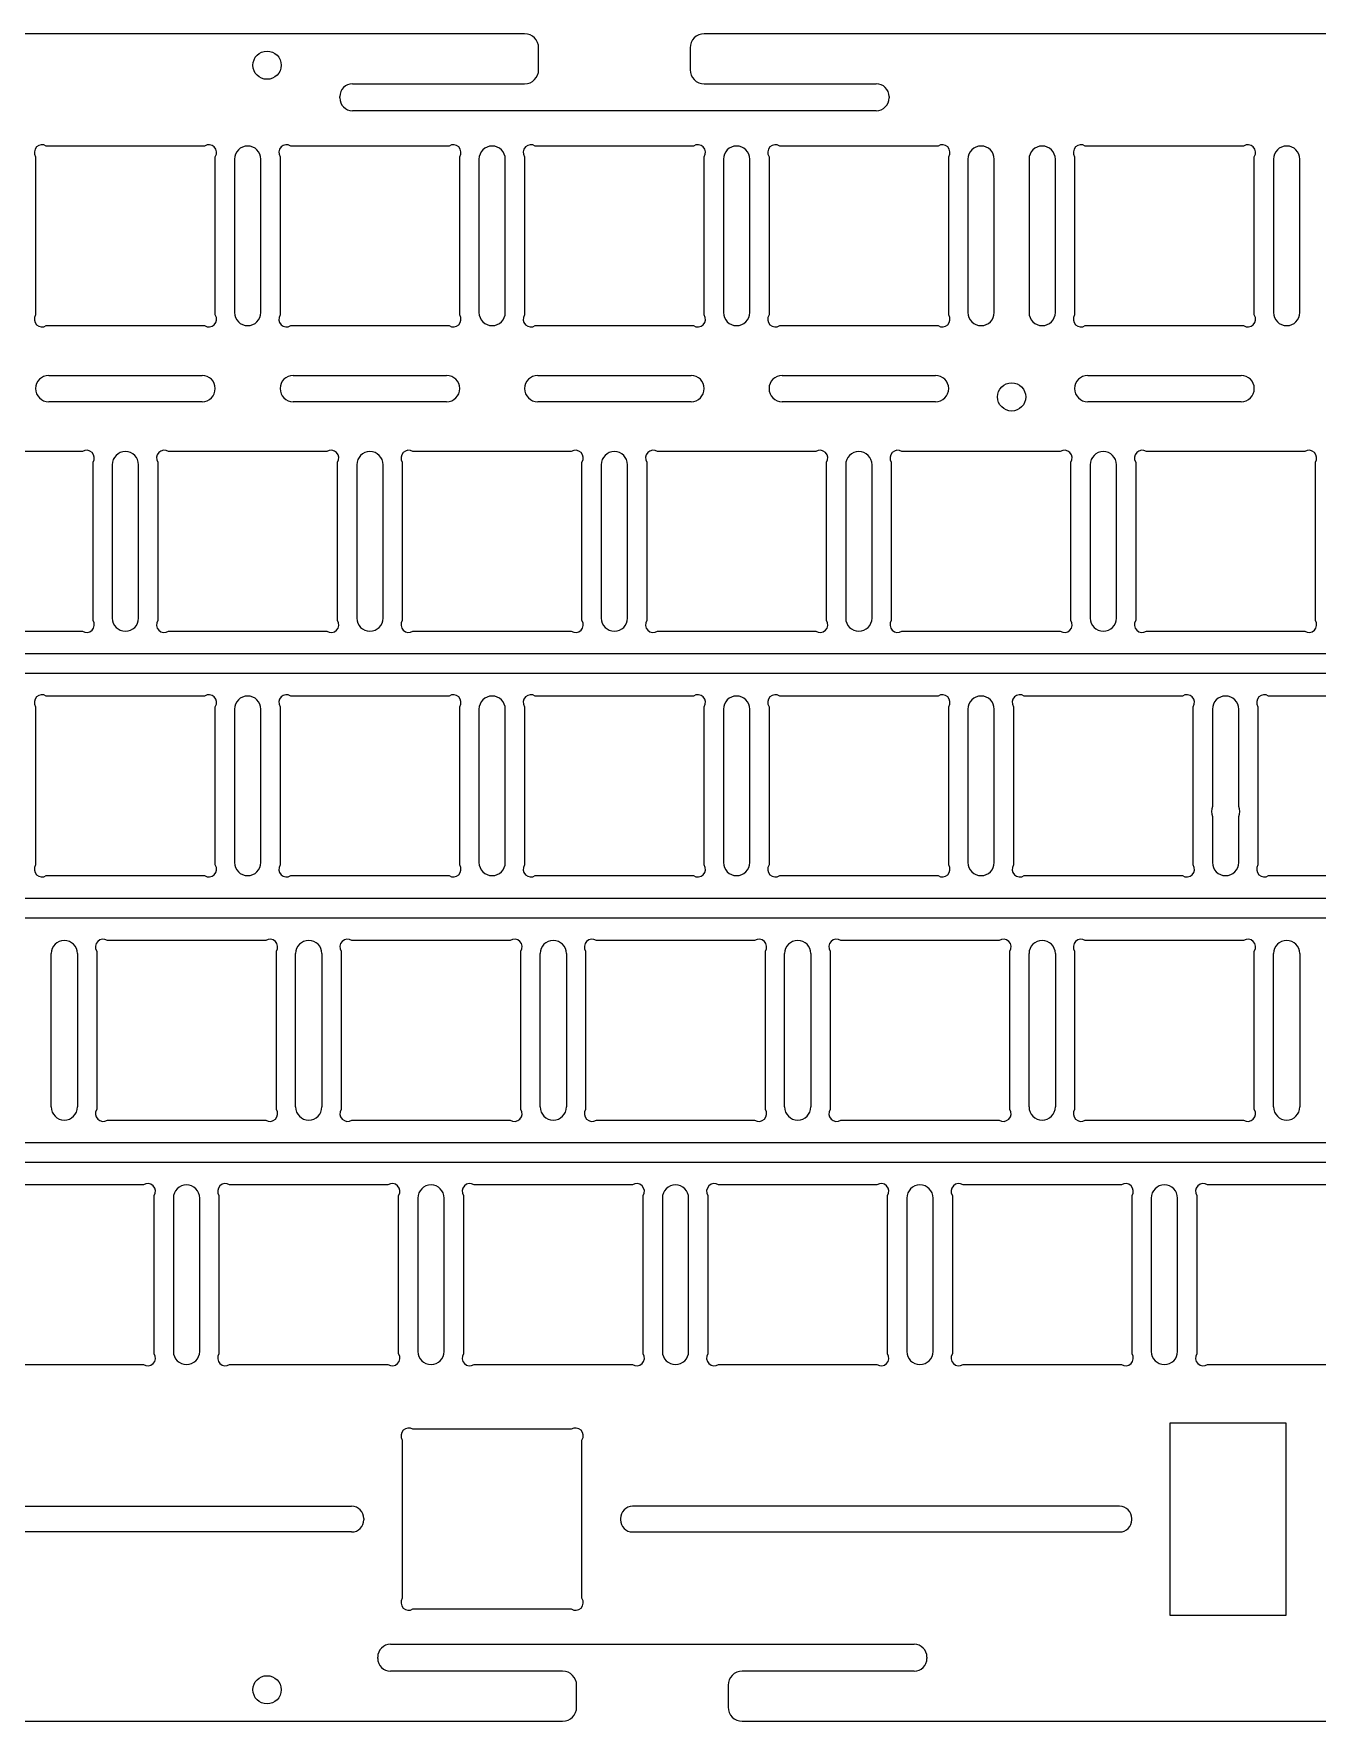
# Model space of a CAD drawing. Header units: millimetres. Extents: x 232 to 1078, y -277 to 130.
# Drawn here: x 351.7 to 451.7, y -277.2 to -145.7 of the extents above; entities that cross this region are included whole.
import ezdxf

# ---------------------------------------------------------------- set-up
doc = ezdxf.new("R2010")
doc.units = ezdxf.units.MM
doc.layers.add('40', color=7, linetype='Continuous')

msp = doc.modelspace()

# ---------------------------------------------------------------- linework, layer by layer
at = {"color": 0, "lineweight": -3}
for p, q in [((364.9639, -154.41492), (352.62723, -154.41492)), ((384.01356, -154.41492), (371.67688, -154.41492)), ((403.06321, -154.41492), (390.72653, -154.41492)), ((422.11286, -154.41492), (409.77619, -154.41492)), ((445.92493, -154.41492), (433.58825, -154.41492)), ((351.79557, -155.24658), (351.79557, -167.58326)), ((365.79557, -167.58326), (365.79557, -155.24658)), ((370.84522, -155.24658), (370.84522, -167.58326)), ((384.84522, -167.58326), (384.84522, -155.24658)), ((389.89487, -155.24658), (389.89487, -167.58326)), ((403.89487, -167.58326), (403.89487, -155.24658)), ((408.94452, -155.24658), (408.94452, -167.58326)), ((422.94452, -167.58326), (422.94452, -155.24658)), ((432.75659, -155.24658), (432.75659, -167.58326)), ((446.75659, -167.58326), (446.75659, -155.24658)), ((352.62723, -168.41492), (364.9639, -168.41492)), ((371.67688, -168.41492), (384.01356, -168.41492)), ((390.72653, -168.41492), (403.06321, -168.41492)), ((409.77619, -168.41492), (422.11286, -168.41492)), ((433.58825, -168.41492), (445.92493, -168.41492)), ((355.43823, -178.22679), (343.10155, -178.22679)), ((374.48773, -178.22679), (362.15106, -178.22679)), ((393.53838, -178.22679), (381.20171, -178.22679)), ((412.58804, -178.22679), (400.25136, -178.22679)), ((431.63769, -178.22679), (419.30101, -178.22679)), ((450.68734, -178.22679), (438.35066, -178.22679)), ((356.26989, -191.39512), (356.26989, -179.05845)), ((361.31939, -179.05845), (361.31939, -191.39512)), ((375.31939, -191.39512), (375.31939, -179.05845)), ((380.37005, -179.05845), (380.37005, -191.39512)), ((394.37005, -191.39512), (394.37005, -179.05845)), ((399.4197, -179.05845), (399.4197, -191.39512)), ((413.4197, -191.39512), (413.4197, -179.05845)), ((418.46935, -179.05845), (418.46935, -191.39512)), ((432.46935, -191.39512), (432.46935, -179.05845)), ((437.519, -179.05845), (437.519, -191.39512)), ((451.519, -191.39512), (451.519, -179.05845)), ((343.10155, -192.22679), (355.43823, -192.22679)), ((362.15106, -192.22679), (374.48773, -192.22679)), ((381.20171, -192.22679), (393.53838, -192.22679)), ((400.25136, -192.22679), (412.58804, -192.22679)), ((419.30101, -192.22679), (431.63769, -192.22679)), ((438.35066, -192.22679), (450.68734, -192.22679)), ((351.79557, -198.1081), (351.79557, -210.44478)), ((364.9639, -197.27644), (352.62723, -197.27644)), ((365.79557, -210.44478), (365.79557, -198.1081)), ((370.84522, -198.1081), (370.84522, -210.44478)), ((384.01356, -197.27644), (371.67688, -197.27644)), ((384.84522, -210.44478), (384.84522, -198.1081)), ((389.89487, -198.1081), (389.89487, -210.44478)), ((403.06321, -197.27644), (390.72653, -197.27644)), ((403.89487, -210.44478), (403.89487, -198.1081)), ((408.94452, -198.1081), (408.94452, -210.44478)), ((422.11286, -197.27644), (409.77619, -197.27644)), ((422.94452, -210.44478), (422.94452, -198.1081)), ((427.99418, -198.1081), (427.99418, -210.44478)), ((441.16251, -197.27644), (428.82584, -197.27644)), ((441.99418, -210.44478), (441.99418, -198.1081)), ((447.04383, -198.1081), (447.04383, -210.44478)), ((460.21217, -197.27644), (447.87549, -197.27644)), ((352.62723, -211.27644), (364.9639, -211.27644)), ((371.67688, -211.27644), (384.01356, -211.27644)), ((390.72653, -211.27644), (403.06321, -211.27644)), ((409.77619, -211.27644), (422.11286, -211.27644)), ((428.82584, -211.27644), (441.16251, -211.27644)), ((447.87549, -211.27644), (460.21217, -211.27644)), ((369.72632, -216.32609), (357.38964, -216.32609)), ((388.77597, -216.32609), (376.4393, -216.32609)), ((407.82562, -216.32609), (395.48895, -216.32609)), ((426.87527, -216.32609), (414.5386, -216.32609)), ((445.92493, -216.32609), (433.58825, -216.32609)), ((356.55798, -217.15775), (356.55798, -229.49443)), ((370.55798, -229.49443), (370.55798, -217.15775)), ((375.60763, -217.15775), (375.60763, -229.49443)), ((389.60763, -229.49443), (389.60763, -217.15775)), ((394.65728, -217.15775), (394.65728, -229.49443)), ((408.65728, -229.49443), (408.65728, -217.15775)), ((413.70694, -217.15775), (413.70694, -229.49443)), ((427.70694, -229.49443), (427.70694, -217.15775)), ((432.75659, -217.15775), (432.75659, -229.49443)), ((446.75659, -229.49443), (446.75659, -217.15775)), ((357.38964, -230.32609), (369.72632, -230.32609)), ((376.4393, -230.32609), (388.77597, -230.32609)), ((395.48895, -230.32609), (407.82562, -230.32609)), ((414.5386, -230.32609), (426.87527, -230.32609)), ((433.58825, -230.32609), (445.92493, -230.32609)), ((360.20149, -235.37584), (347.86482, -235.37584)), ((379.25114, -235.37584), (366.91447, -235.37584)), ((398.3008, -235.37584), (385.96412, -235.37584)), ((417.35045, -235.37584), (405.01377, -235.37584)), ((436.4001, -235.37584), (424.06343, -235.37584)), ((455.44975, -235.37584), (443.11308, -235.37584)), ((361.03315, -248.54418), (361.03315, -236.2075)), ((366.08281, -236.2075), (366.08281, -248.54418)), ((380.08281, -248.54418), (380.08281, -236.2075)), ((385.13246, -236.2075), (385.13246, -248.54418)), ((399.13246, -248.54418), (399.13246, -236.2075)), ((404.18211, -236.2075), (404.18211, -248.54418)), ((418.18211, -248.54418), (418.18211, -236.2075)), ((423.23176, -236.2075), (423.23176, -248.54418)), ((437.23176, -248.54418), (437.23176, -236.2075)), ((442.28141, -236.2075), (442.28141, -248.54418)), ((347.86482, -249.37584), (360.20149, -249.37584)), ((366.91447, -249.37584), (379.25114, -249.37584)), ((385.96412, -249.37584), (398.3008, -249.37584)), ((405.01377, -249.37584), (417.35045, -249.37584)), ((424.06343, -249.37584), (436.4001, -249.37584)), ((443.11308, -249.37584), (455.44975, -249.37584)), ((393.53838, -254.42544), (381.20171, -254.42544)), ((380.37005, -255.25711), (380.37005, -267.59378)), ((394.37005, -267.59378), (394.37005, -255.25711)), ((381.20171, -268.42544), (393.53838, -268.42544))]:
    msp.add_line(p, q, dxfattribs=at)
for centre, start, end in [((352.29557, -154.91492), 56.4426902, 213.5573098), ((365.29557, -154.91492), 326.4426902, 123.5573098), ((371.34522, -154.91492), 56.4426902, 213.5573098), ((384.34522, -154.91492), 326.4426902, 123.5573098), ((390.39487, -154.91492), 56.4426902, 213.5573098), ((403.39487, -154.91492), 326.4426902, 123.5573098), ((409.44452, -154.91492), 56.4426902, 213.5573098), ((422.44452, -154.91492), 326.4426902, 123.5573098), ((433.25659, -154.91492), 56.4426902, 213.5573098), ((446.25659, -154.91492), 326.4426902, 123.5573098), ((352.29557, -167.91492), 146.4426902, 303.5573098), ((365.29557, -167.91492), 236.4426902, 33.5573098), ((371.34522, -167.91492), 146.4426902, 303.5573098), ((384.34522, -167.91492), 236.4426902, 33.5573098), ((390.39487, -167.91492), 146.4426902, 303.5573098), ((403.39487, -167.91492), 236.4426902, 33.5573098), ((409.44452, -167.91492), 146.4426902, 303.5573098), ((422.44452, -167.91492), 236.4426902, 33.5573098), ((433.25659, -167.91492), 146.4426902, 303.5573098), ((446.25659, -167.91492), 236.4426902, 33.5573098), ((355.76989, -178.72679), 326.4426902, 123.5573098), ((361.81939, -178.72679), 56.4426902, 213.5573098), ((374.81939, -178.72679), 326.4426902, 123.5573098), ((380.87005, -178.72679), 56.4426902, 213.5573098), ((393.87005, -178.72679), 326.4426902, 123.5573098), ((399.9197, -178.72679), 56.4426902, 213.5573098), ((412.9197, -178.72679), 326.4426902, 123.5573098), ((418.96935, -178.72679), 56.4426902, 213.5573098), ((431.96935, -178.72679), 326.4426902, 123.5573098), ((438.019, -178.72679), 56.4426902, 213.5573098), ((451.019, -178.72679), 326.4426902, 123.5573098), ((355.76989, -191.72679), 236.4426902, 33.5573098), ((361.81939, -191.72679), 146.4426902, 303.5573098), ((374.81939, -191.72679), 236.4426902, 33.5573098), ((380.87005, -191.72679), 146.4426902, 303.5573098), ((393.87005, -191.72679), 236.4426902, 33.5573098), ((399.9197, -191.72679), 146.4426902, 303.5573098), ((412.9197, -191.72679), 236.4426902, 33.5573098), ((418.96935, -191.72679), 146.4426902, 303.5573098), ((431.96935, -191.72679), 236.4426902, 33.5573098), ((438.019, -191.72679), 146.4426902, 303.5573098), ((451.019, -191.72679), 236.4426902, 33.5573098), ((352.29557, -197.77644), 56.4426902, 213.5573098), ((365.29557, -197.77644), 326.4426902, 123.5573098), ((371.34522, -197.77644), 56.4426902, 213.5573098), ((384.34522, -197.77644), 326.4426902, 123.5573098), ((390.39487, -197.77644), 56.4426902, 213.5573098), ((403.39487, -197.77644), 326.4426902, 123.5573098), ((409.44452, -197.77644), 56.4426902, 213.5573098), ((422.44452, -197.77644), 326.4426902, 123.5573098), ((428.49418, -197.77644), 56.4426902, 213.5573098), ((441.49418, -197.77644), 326.4426902, 123.5573098), ((447.54383, -197.77644), 56.4426902, 213.5573098), ((352.29557, -210.77644), 146.4426902, 303.5573098), ((365.29557, -210.77644), 236.4426902, 33.5573098), ((371.34522, -210.77644), 146.4426902, 303.5573098), ((384.34522, -210.77644), 236.4426902, 33.5573098), ((390.39487, -210.77644), 146.4426902, 303.5573098), ((403.39487, -210.77644), 236.4426902, 33.5573098), ((409.44452, -210.77644), 146.4426902, 303.5573098), ((422.44452, -210.77644), 236.4426902, 33.5573098), ((428.49418, -210.77644), 146.4426902, 303.5573098), ((441.49418, -210.77644), 236.4426902, 33.5573098), ((447.54383, -210.77644), 146.4426902, 303.5573098), ((357.05798, -216.82609), 56.4426902, 213.5573098), ((370.05798, -216.82609), 326.4426902, 123.5573098), ((376.10763, -216.82609), 56.4426902, 213.5573098), ((389.10763, -216.82609), 326.4426902, 123.5573098), ((395.15728, -216.82609), 56.4426902, 213.5573098), ((408.15728, -216.82609), 326.4426902, 123.5573098), ((414.20694, -216.82609), 56.4426902, 213.5573098), ((427.20694, -216.82609), 326.4426902, 123.5573098), ((433.25659, -216.82609), 56.4426902, 213.5573098), ((446.25659, -216.82609), 326.4426902, 123.5573098), ((357.05798, -229.82609), 146.4426902, 303.5573098), ((370.05798, -229.82609), 236.4426902, 33.5573098), ((376.10763, -229.82609), 146.4426902, 303.5573098), ((389.10763, -229.82609), 236.4426902, 33.5573098), ((395.15728, -229.82609), 146.4426902, 303.5573098), ((408.15728, -229.82609), 236.4426902, 33.5573098), ((414.20694, -229.82609), 146.4426902, 303.5573098), ((427.20694, -229.82609), 236.4426902, 33.5573098), ((433.25659, -229.82609), 146.4426902, 303.5573098), ((446.25659, -229.82609), 236.4426902, 33.5573098), ((360.53315, -235.87584), 326.4426902, 123.5573098), ((366.58281, -235.87584), 56.4426902, 213.5573098), ((379.58281, -235.87584), 326.4426902, 123.5573098), ((385.63246, -235.87584), 56.4426902, 213.5573098), ((398.63246, -235.87584), 326.4426902, 123.5573098), ((404.68211, -235.87584), 56.4426902, 213.5573098), ((417.68211, -235.87584), 326.4426902, 123.5573098), ((423.73176, -235.87584), 56.4426902, 213.5573098), ((436.73176, -235.87584), 326.4426902, 123.5573098), ((442.78141, -235.87584), 56.4426902, 213.5573098), ((360.53315, -248.87584), 236.4426902, 33.5573098), ((366.58281, -248.87584), 146.4426902, 303.5573098), ((379.58281, -248.87584), 236.4426902, 33.5573098), ((385.63246, -248.87584), 146.4426902, 303.5573098), ((398.63246, -248.87584), 236.4426902, 33.5573098), ((404.68211, -248.87584), 146.4426902, 303.5573098), ((417.68211, -248.87584), 236.4426902, 33.5573098), ((423.73176, -248.87584), 146.4426902, 303.5573098), ((436.73176, -248.87584), 236.4426902, 33.5573098), ((442.78141, -248.87584), 146.4426902, 303.5573098), ((380.87005, -254.92544), 56.4426902, 213.5573098), ((393.87005, -254.92544), 326.4426902, 123.5573098), ((380.87005, -267.92544), 146.4426902, 303.5573098), ((393.87005, -267.92544), 236.4426902, 33.5573098)]:
    msp.add_arc(centre, 0.6, start, end, dxfattribs=at)
at = {"layer": '40', "color": 0, "linetype": 'Continuous', "lineweight": 18}
for p, q in [((389.895, -145.66533), (313.60884, -145.66533)), ((389.895, -145.66533), (313.60884, -145.66533)), ((480.18091, -145.66533), (403.89475, -145.66533)), ((480.18091, -145.66533), (403.89475, -145.66533)), ((390.99498, -148.46528), (390.99498, -146.76531)), ((390.99498, -148.46528), (390.99498, -146.76531)), ((402.79477, -146.76531), (402.79477, -148.46528)), ((402.79477, -146.76531), (402.79477, -148.46528)), ((376.49525, -149.56526), (389.895, -149.56526)), ((376.49525, -149.56526), (389.895, -149.56526)), ((403.89475, -149.56526), (417.2945, -149.56526)), ((403.89475, -149.56526), (417.2945, -149.56526)), ((375.49526, -150.66524), (375.49526, -150.56524)), ((375.49526, -150.66524), (375.49526, -150.56524)), ((418.29448, -150.56524), (418.29448, -150.66524)), ((418.29448, -150.56524), (418.29448, -150.66524)), ((417.2945, -151.66523), (376.49525, -151.66523)), ((417.2945, -151.66523), (376.49525, -151.66523)), ((367.29547, -155.44096), (367.29547, -167.38994)), ((367.29547, -155.44096), (367.29547, -167.38994)), ((369.34543, -167.38994), (369.34543, -155.44096)), ((369.34543, -167.38994), (369.34543, -155.44096)), ((386.34512, -155.44096), (386.34512, -167.38994)), ((386.34512, -155.44096), (386.34512, -167.38994)), ((388.39509, -167.38994), (388.39509, -155.44096)), ((388.39509, -167.38994), (388.39509, -155.44096)), ((405.39478, -155.44096), (405.39478, -167.38994)), ((405.39478, -155.44096), (405.39478, -167.38994)), ((407.44474, -167.38994), (407.44474, -155.44096)), ((407.44474, -167.38994), (407.44474, -155.44096)), ((424.44443, -155.44096), (424.44443, -167.38994)), ((424.44443, -155.44096), (424.44443, -167.38994)), ((426.49439, -167.38994), (426.49439, -155.44096)), ((426.49439, -167.38994), (426.49439, -155.44096)), ((429.20677, -155.44096), (429.20677, -167.38994)), ((429.20677, -155.44096), (429.20677, -167.38994)), ((431.25673, -167.38994), (431.25673, -155.44096)), ((431.25673, -167.38994), (431.25673, -155.44096)), ((448.25649, -155.44096), (448.25649, -167.38994)), ((448.25649, -155.44096), (448.25649, -167.38994)), ((450.30646, -167.38994), (450.30646, -155.44096)), ((450.30646, -167.38994), (450.30646, -155.44096)), ((352.82109, -172.29565), (364.77007, -172.29565)), ((352.82109, -172.29565), (364.77007, -172.29565)), ((371.87074, -172.29565), (383.81972, -172.29565)), ((371.87074, -172.29565), (383.81972, -172.29565)), ((390.92039, -172.29565), (402.86937, -172.29565)), ((390.92039, -172.29565), (402.86937, -172.29565)), ((409.97004, -172.29565), (421.91902, -172.29565)), ((409.97004, -172.29565), (421.91902, -172.29565)), ((433.78211, -172.29565), (445.73109, -172.29565)), ((433.78211, -172.29565), (445.73109, -172.29565)), ((364.77007, -174.34561), (352.82109, -174.34561)), ((364.77007, -174.34561), (352.82109, -174.34561)), ((383.81972, -174.34561), (371.87074, -174.34561)), ((383.81972, -174.34561), (371.87074, -174.34561)), ((402.86937, -174.34561), (390.92039, -174.34561)), ((402.86937, -174.34561), (390.92039, -174.34561)), ((421.91902, -174.34561), (409.97004, -174.34561)), ((421.91902, -174.34561), (409.97004, -174.34561)), ((445.73109, -174.34561), (433.78211, -174.34561)), ((445.73109, -174.34561), (433.78211, -174.34561)), ((357.7707, -179.25282), (357.7707, -191.2018)), ((357.7707, -179.25282), (357.7707, -191.2018)), ((359.82066, -191.2018), (359.82066, -179.25282)), ((359.82066, -191.2018), (359.82066, -179.25282)), ((376.8204, -179.25282), (376.8204, -191.2018)), ((376.8204, -179.25282), (376.8204, -191.2018)), ((378.87036, -191.2018), (378.87036, -179.25282)), ((378.87036, -191.2018), (378.87036, -179.25282)), ((395.8701, -179.25282), (395.8701, -191.2018)), ((395.8701, -179.25282), (395.8701, -191.2018)), ((397.92006, -191.2018), (397.92006, -179.25282)), ((397.92006, -191.2018), (397.92006, -179.25282)), ((414.9198, -179.25282), (414.9198, -191.2018)), ((414.9198, -179.25282), (414.9198, -191.2018)), ((416.96976, -191.2018), (416.96976, -179.25282)), ((416.96976, -191.2018), (416.96976, -179.25282)), ((433.9695, -179.25282), (433.9695, -191.2018)), ((433.9695, -179.25282), (433.9695, -191.2018)), ((436.01947, -191.2018), (436.01947, -179.25282)), ((436.01947, -191.2018), (436.01947, -179.25282)), ((492.04749, -194.0014), (263.64734, -194.0014)), ((492.04749, -194.0014), (263.64734, -194.0014)), ((263.64734, -195.5014), (492.04749, -195.5014)), ((263.64734, -195.5014), (492.04749, -195.5014)), ((367.29552, -198.30247), (367.29552, -210.25146)), ((367.29552, -198.30247), (367.29552, -210.25146)), ((369.34548, -210.25146), (369.34548, -198.30247)), ((369.34548, -210.25146), (369.34548, -198.30247)), ((386.34522, -198.30247), (386.34522, -210.25146)), ((386.34522, -198.30247), (386.34522, -210.25146)), ((388.39519, -210.25146), (388.39519, -198.30247)), ((388.39519, -210.25146), (388.39519, -198.30247)), ((405.39493, -198.30247), (405.39493, -210.25146)), ((405.39493, -198.30247), (405.39493, -210.25146)), ((407.44489, -210.25146), (407.44489, -198.30247)), ((407.44489, -210.25146), (407.44489, -198.30247)), ((424.44463, -198.30247), (424.44463, -210.25146)), ((424.44463, -198.30247), (424.44463, -210.25146)), ((426.49459, -210.25146), (426.49459, -198.30247)), ((426.49459, -210.25146), (426.49459, -198.30247)), ((443.49433, -198.30247), (443.49433, -205.87736)), ((443.49433, -198.30247), (443.49433, -205.87736)), ((445.54429, -205.87798), (445.54429, -198.30247)), ((445.54429, -205.87798), (445.54429, -198.30247)), ((443.49433, -206.6764), (443.49433, -210.25146)), ((443.49433, -206.6764), (443.49433, -210.25146)), ((445.54429, -210.25146), (445.54429, -206.67578)), ((445.54429, -210.25146), (445.54429, -206.67578)), ((501.57249, -213.0514), (273.17234, -213.0514)), ((501.57249, -213.0514), (273.17234, -213.0514)), ((273.17234, -214.5514), (501.57249, -214.5514)), ((273.17234, -214.5514), (501.57249, -214.5514)), ((353.00743, -229.30111), (353.00743, -217.35213)), ((353.00743, -229.30111), (353.00743, -217.35213)), ((355.0574, -217.35213), (355.0574, -229.30111)), ((355.0574, -217.35213), (355.0574, -229.30111)), ((372.05708, -229.30111), (372.05708, -217.35213)), ((372.05708, -229.30111), (372.05708, -217.35213)), ((374.10705, -217.35213), (374.10705, -229.30111)), ((374.10705, -217.35213), (374.10705, -229.30111)), ((391.10674, -229.30111), (391.10674, -217.35213)), ((391.10674, -229.30111), (391.10674, -217.35213)), ((393.1567, -217.35213), (393.1567, -229.30111)), ((393.1567, -217.35213), (393.1567, -229.30111)), ((410.15639, -229.30111), (410.15639, -217.35213)), ((410.15639, -229.30111), (410.15639, -217.35213)), ((412.20635, -217.35213), (412.20635, -229.30111)), ((412.20635, -217.35213), (412.20635, -229.30111)), ((429.20604, -229.30111), (429.20604, -217.35213)), ((429.20604, -229.30111), (429.20604, -217.35213)), ((431.256, -217.35213), (431.256, -229.30111)), ((431.256, -217.35213), (431.256, -229.30111)), ((448.25569, -229.30111), (448.25569, -217.35213)), ((448.25569, -229.30111), (448.25569, -217.35213)), ((450.30566, -217.35213), (450.30566, -229.30111)), ((450.30566, -217.35213), (450.30566, -229.30111)), ((484.10576, -232.10424), (281.1097, -232.10424)), ((484.10576, -232.10424), (281.1097, -232.10424)), ((281.1097, -233.60424), (484.10576, -233.60424)), ((281.1097, -233.60424), (484.10576, -233.60424)), ((362.53226, -236.40203), (362.53226, -248.35101)), ((362.53226, -236.40203), (362.53226, -248.35101)), ((364.58222, -248.35101), (364.58222, -236.40203)), ((364.58222, -248.35101), (364.58222, -236.40203)), ((381.58191, -236.40208), (381.58191, -248.35106)), ((381.58191, -236.40208), (381.58191, -248.35106)), ((383.63187, -248.35106), (383.63187, -236.40208)), ((383.63187, -248.35106), (383.63187, -236.40208)), ((400.63156, -236.40213), (400.63156, -248.35111)), ((400.63156, -236.40213), (400.63156, -248.35111)), ((402.68153, -248.35111), (402.68153, -236.40213)), ((402.68153, -248.35111), (402.68153, -236.40213)), ((419.68122, -236.40218), (419.68122, -248.35116)), ((419.68122, -236.40218), (419.68122, -248.35116)), ((421.73118, -248.35116), (421.73118, -236.40218)), ((421.73118, -248.35116), (421.73118, -236.40218)), ((438.73087, -236.40223), (438.73087, -248.35121)), ((438.73087, -236.40223), (438.73087, -248.35121)), ((440.78083, -248.35121), (440.78083, -236.40223)), ((440.78083, -248.35121), (440.78083, -236.40223)), ((440.20993, -253.93083), (449.20977, -253.93083)), ((440.20993, -253.93083), (449.20977, -253.93083)), ((440.20993, -259.12526), (440.20993, -253.93083)), ((440.20993, -259.12526), (440.20993, -253.93083)), ((449.20977, -253.93083), (449.20977, -268.94346)), ((449.20977, -253.93083), (449.20977, -268.94346)), ((440.21003, -263.72506), (440.21003, -259.12526)), ((440.21003, -263.72506), (440.21003, -259.12526)), ((338.47999, -260.42524), (376.42075, -260.42524)), ((338.47999, -260.42524), (376.42075, -260.42524)), ((377.37073, -261.37522), (377.37073, -261.4751)), ((377.37073, -261.37522), (377.37073, -261.4751)), ((397.36936, -261.37522), (397.36936, -261.4751)), ((397.36936, -261.37522), (397.36936, -261.4751)), ((436.2601, -260.42524), (398.31935, -260.42524)), ((436.2601, -260.42524), (398.31935, -260.42524)), ((437.21009, -261.4751), (437.21009, -261.37522)), ((437.21009, -261.4751), (437.21009, -261.37522)), ((376.42075, -262.42508), (338.47999, -262.42508)), ((376.42075, -262.42508), (338.47999, -262.42508)), ((398.31935, -262.42508), (436.2601, -262.42508)), ((398.31935, -262.42508), (436.2601, -262.42508)), ((440.20993, -268.94346), (440.20993, -263.72506)), ((440.20993, -268.94346), (440.20993, -263.72506)), ((449.20977, -268.94346), (440.20993, -268.94346)), ((449.20977, -268.94346), (440.20993, -268.94346)), ((378.45374, -272.27537), (378.45374, -272.17538)), ((378.45374, -272.27537), (378.45374, -272.17538)), ((379.45372, -271.17539), (420.25297, -271.17539)), ((379.45372, -271.17539), (420.25297, -271.17539)), ((421.25295, -272.17538), (421.25295, -272.27537)), ((421.25295, -272.17538), (421.25295, -272.27537)), ((392.85347, -273.27536), (379.45372, -273.27536)), ((392.85347, -273.27536), (379.45372, -273.27536)), ((420.25297, -273.27536), (406.85322, -273.27536)), ((420.25297, -273.27536), (406.85322, -273.27536)), ((393.95345, -276.07535), (393.95345, -274.37534)), ((393.95345, -276.07535), (393.95345, -274.37534)), ((405.75324, -274.37534), (405.75324, -276.07535)), ((405.75324, -274.37534), (405.75324, -276.07535)), ((326.6692, -277.17533), (392.85347, -277.17533)), ((326.6692, -277.17533), (392.85347, -277.17533)), ((406.85322, -277.17533), (473.03749, -277.17533)), ((406.85322, -277.17533), (473.03749, -277.17533))]:
    msp.add_line(p, q, dxfattribs=at)
for centre in [(369.82832, -148.11529), (369.82832, -148.11529), (427.85056, -173.97062), (427.85056, -173.97062), (369.82832, -274.72538), (369.82832, -274.72538)]:
    msp.add_circle(centre, 1.09998, dxfattribs=at)
for centre, radius, start, end in [((389.895, -146.76531), 1.09998, 0, 90), ((389.895, -146.76531), 1.09998, 0, 90), ((403.89475, -146.76531), 1.09998, 90, 180), ((403.89475, -146.76531), 1.09998, 90, 180), ((389.895, -148.46528), 1.09998, 270, 0), ((389.895, -148.46528), 1.09998, 270, 0), ((403.89475, -148.46528), 1.09998, 180, 270), ((403.89475, -148.46528), 1.09998, 180, 270), ((376.49525, -150.56524), 0.99998, 90, 180), ((376.49525, -150.56524), 0.99998, 90, 180), ((417.2945, -150.56524), 0.99998, 0, 90), ((417.2945, -150.56524), 0.99998, 0, 90), ((376.49525, -150.66524), 0.99998, 180, 270), ((376.49525, -150.66524), 0.99998, 180, 270), ((417.2945, -150.66524), 0.99998, 270, 0), ((417.2945, -150.66524), 0.99998, 270, 0), ((368.32045, -155.44096), 1.02498, 0, 180), ((368.32045, -155.44096), 1.02498, 0, 180), ((387.37011, -155.44096), 1.02498, 0, 180), ((387.37011, -155.44096), 1.02498, 0, 180), ((406.41976, -155.44096), 1.02498, 0, 180), ((406.41976, -155.44096), 1.02498, 0, 180), ((425.46941, -155.44096), 1.02498, 0, 180), ((425.46941, -155.44096), 1.02498, 0, 180), ((430.23175, -155.44096), 1.02498, 0, 180), ((430.23175, -155.44096), 1.02498, 0, 180), ((449.28147, -155.44096), 1.02498, 0, 180), ((449.28147, -155.44096), 1.02498, 0, 180), ((368.32045, -167.38994), 1.02498, 180, 0), ((368.32045, -167.38994), 1.02498, 180, 0), ((387.37011, -167.38994), 1.02498, 180, 0), ((387.37011, -167.38994), 1.02498, 180, 0), ((406.41976, -167.38994), 1.02498, 180, 0), ((406.41976, -167.38994), 1.02498, 180, 0), ((425.46941, -167.38994), 1.02498, 180, 0), ((425.46941, -167.38994), 1.02498, 180, 0), ((430.23175, -167.38994), 1.02498, 180, 0), ((430.23175, -167.38994), 1.02498, 180, 0), ((449.28147, -167.38994), 1.02498, 180, 0), ((449.28147, -167.38994), 1.02498, 180, 0), ((352.82109, -173.32063), 1.02498, 90, 270), ((352.82109, -173.32063), 1.02498, 90, 270), ((364.77007, -173.32063), 1.02498, 270, 90), ((364.77007, -173.32063), 1.02498, 270, 90), ((371.87074, -173.32063), 1.02498, 90, 270), ((371.87074, -173.32063), 1.02498, 90, 270), ((383.81972, -173.32063), 1.02498, 270, 90), ((383.81972, -173.32063), 1.02498, 270, 90), ((390.92039, -173.32063), 1.02498, 90, 270), ((390.92039, -173.32063), 1.02498, 90, 270), ((402.86937, -173.32063), 1.02498, 270, 90), ((402.86937, -173.32063), 1.02498, 270, 90), ((409.97004, -173.32063), 1.02498, 90, 270), ((409.97004, -173.32063), 1.02498, 90, 270), ((421.91902, -173.32063), 1.02498, 270, 90), ((421.91902, -173.32063), 1.02498, 270, 90), ((433.78211, -173.32063), 1.02498, 90, 270), ((433.78211, -173.32063), 1.02498, 90, 270), ((445.73109, -173.32063), 1.02498, 270, 90), ((445.73109, -173.32063), 1.02498, 270, 90), ((358.79568, -179.25282), 1.02498, 0, 180), ((358.79568, -179.25282), 1.02498, 0, 180), ((377.84538, -179.25282), 1.02498, 0, 180), ((377.84538, -179.25282), 1.02498, 0, 180), ((396.89508, -179.25282), 1.02498, 0, 180), ((396.89508, -179.25282), 1.02498, 0, 180), ((415.94478, -179.25282), 1.02498, 0, 180), ((415.94478, -179.25282), 1.02498, 0, 180), ((434.99449, -179.25282), 1.02498, 0, 180), ((434.99449, -179.25282), 1.02498, 0, 180), ((358.79568, -191.2018), 1.02498, 180, 0), ((358.79568, -191.2018), 1.02498, 180, 0), ((377.84538, -191.2018), 1.02498, 180, 0), ((377.84538, -191.2018), 1.02498, 180, 0), ((396.89508, -191.2018), 1.02498, 180, 0), ((396.89508, -191.2018), 1.02498, 180, 0), ((415.94478, -191.2018), 1.02498, 180, 0), ((415.94478, -191.2018), 1.02498, 180, 0), ((434.99449, -191.2018), 1.02498, 180, 0), ((434.99449, -191.2018), 1.02498, 180, 0), ((368.3205, -198.30247), 1.02498, 0, 180), ((368.3205, -198.30247), 1.02498, 0, 180), ((387.37021, -198.30247), 1.02498, 0, 180), ((387.37021, -198.30247), 1.02498, 0, 180), ((406.41991, -198.30247), 1.02498, 0, 180), ((406.41991, -198.30247), 1.02498, 0, 180), ((425.46961, -198.30247), 1.02498, 0, 180), ((425.46961, -198.30247), 1.02498, 0, 180), ((444.51931, -198.30247), 1.02498, 0, 180), ((444.51931, -198.30247), 1.02498, 0, 180), ((444.51919, -206.27688), 1.09998, 158.702815, 201.297182), ((444.51919, -206.27688), 1.09998, 158.702815, 201.297182), ((444.51919, -206.27688), 1.09998, 338.73725, 21.262737), ((444.51919, -206.27688), 1.09998, 338.73725, 21.262737), ((368.3205, -210.25146), 1.02498, 180, 0), ((368.3205, -210.25146), 1.02498, 180, 0), ((387.37021, -210.25146), 1.02498, 180, 0), ((387.37021, -210.25146), 1.02498, 180, 0), ((406.41991, -210.25146), 1.02498, 180, 0), ((406.41991, -210.25146), 1.02498, 180, 0), ((425.46961, -210.25146), 1.02498, 180, 0), ((425.46961, -210.25146), 1.02498, 180, 0), ((444.51931, -210.25146), 1.02498, 180, 0), ((444.51931, -210.25146), 1.02498, 180, 0), ((354.03241, -217.35213), 1.02498, 0, 180), ((354.03241, -217.35213), 1.02498, 0, 180), ((373.08207, -217.35213), 1.02498, 0, 180), ((373.08207, -217.35213), 1.02498, 0, 180), ((392.13172, -217.35213), 1.02498, 0, 180), ((392.13172, -217.35213), 1.02498, 0, 180), ((411.18137, -217.35213), 1.02498, 0, 180), ((411.18137, -217.35213), 1.02498, 0, 180), ((430.23102, -217.35213), 1.02498, 0, 180), ((430.23102, -217.35213), 1.02498, 0, 180), ((449.28067, -217.35213), 1.02498, 0, 180), ((449.28067, -217.35213), 1.02498, 0, 180), ((354.03241, -229.30111), 1.02498, 180, 0), ((354.03241, -229.30111), 1.02498, 180, 0), ((373.08207, -229.30111), 1.02498, 180, 0), ((373.08207, -229.30111), 1.02498, 180, 0), ((392.13172, -229.30111), 1.02498, 180, 0), ((392.13172, -229.30111), 1.02498, 180, 0), ((411.18137, -229.30111), 1.02498, 180, 0), ((411.18137, -229.30111), 1.02498, 180, 0), ((430.23102, -229.30111), 1.02498, 180, 0), ((430.23102, -229.30111), 1.02498, 180, 0), ((449.28067, -229.30111), 1.02498, 180, 0), ((449.28067, -229.30111), 1.02498, 180, 0), ((363.55724, -236.40203), 1.02498, 0, 180), ((363.55724, -236.40203), 1.02498, 0, 180), ((382.60689, -236.40208), 1.02498, 0, 180), ((382.60689, -236.40208), 1.02498, 0, 180), ((401.65654, -236.40213), 1.02498, 0, 180), ((401.65654, -236.40213), 1.02498, 0, 180), ((420.7062, -236.40218), 1.02498, 0, 180), ((420.7062, -236.40218), 1.02498, 0, 180), ((439.75585, -236.40223), 1.02498, 0, 180), ((439.75585, -236.40223), 1.02498, 0, 180), ((363.55724, -248.35101), 1.02498, 180, 0), ((363.55724, -248.35101), 1.02498, 180, 0), ((382.60689, -248.35106), 1.02498, 180, 0), ((382.60689, -248.35106), 1.02498, 180, 0), ((401.65654, -248.35111), 1.02498, 180, 0), ((401.65654, -248.35111), 1.02498, 180, 0), ((420.7062, -248.35116), 1.02498, 180, 0), ((420.7062, -248.35116), 1.02498, 180, 0), ((439.75585, -248.35121), 1.02498, 180, 0), ((439.75585, -248.35121), 1.02498, 180, 0), ((376.42075, -261.37522), 0.94998, 0, 90), ((376.42075, -261.37522), 0.94998, 0, 90), ((376.42075, -261.4751), 0.94998, 270, 0), ((376.42075, -261.4751), 0.94998, 270, 0), ((398.31935, -261.37522), 0.94998, 90, 180), ((398.31935, -261.37522), 0.94998, 90, 180), ((398.31935, -261.4751), 0.94998, 180, 270), ((398.31935, -261.4751), 0.94998, 180, 270), ((436.2601, -261.37522), 0.94998, 0, 90), ((436.2601, -261.37522), 0.94998, 0, 90), ((436.2601, -261.4751), 0.94998, 270, 0), ((436.2601, -261.4751), 0.94998, 270, 0), ((379.45372, -272.17538), 0.99998, 90, 180), ((379.45372, -272.17538), 0.99998, 90, 180), ((420.25297, -272.17538), 0.99998, 0, 90), ((420.25297, -272.17538), 0.99998, 0, 90), ((379.45372, -272.27537), 0.99998, 180, 270), ((379.45372, -272.27537), 0.99998, 180, 270), ((392.85347, -274.37534), 1.09998, 0, 90), ((392.85347, -274.37534), 1.09998, 0, 90), ((406.85322, -274.37534), 1.09998, 90, 180), ((406.85322, -274.37534), 1.09998, 90, 180), ((420.25297, -272.27537), 0.99998, 270, 0), ((420.25297, -272.27537), 0.99998, 270, 0), ((392.85347, -276.07535), 1.09998, 270, 0), ((392.85347, -276.07535), 1.09998, 270, 0), ((406.85322, -276.07535), 1.09998, 180, 270), ((406.85322, -276.07535), 1.09998, 180, 270)]:
    msp.add_arc(centre, radius, start, end, dxfattribs=at)

doc.saveas('drawing.dxf')
